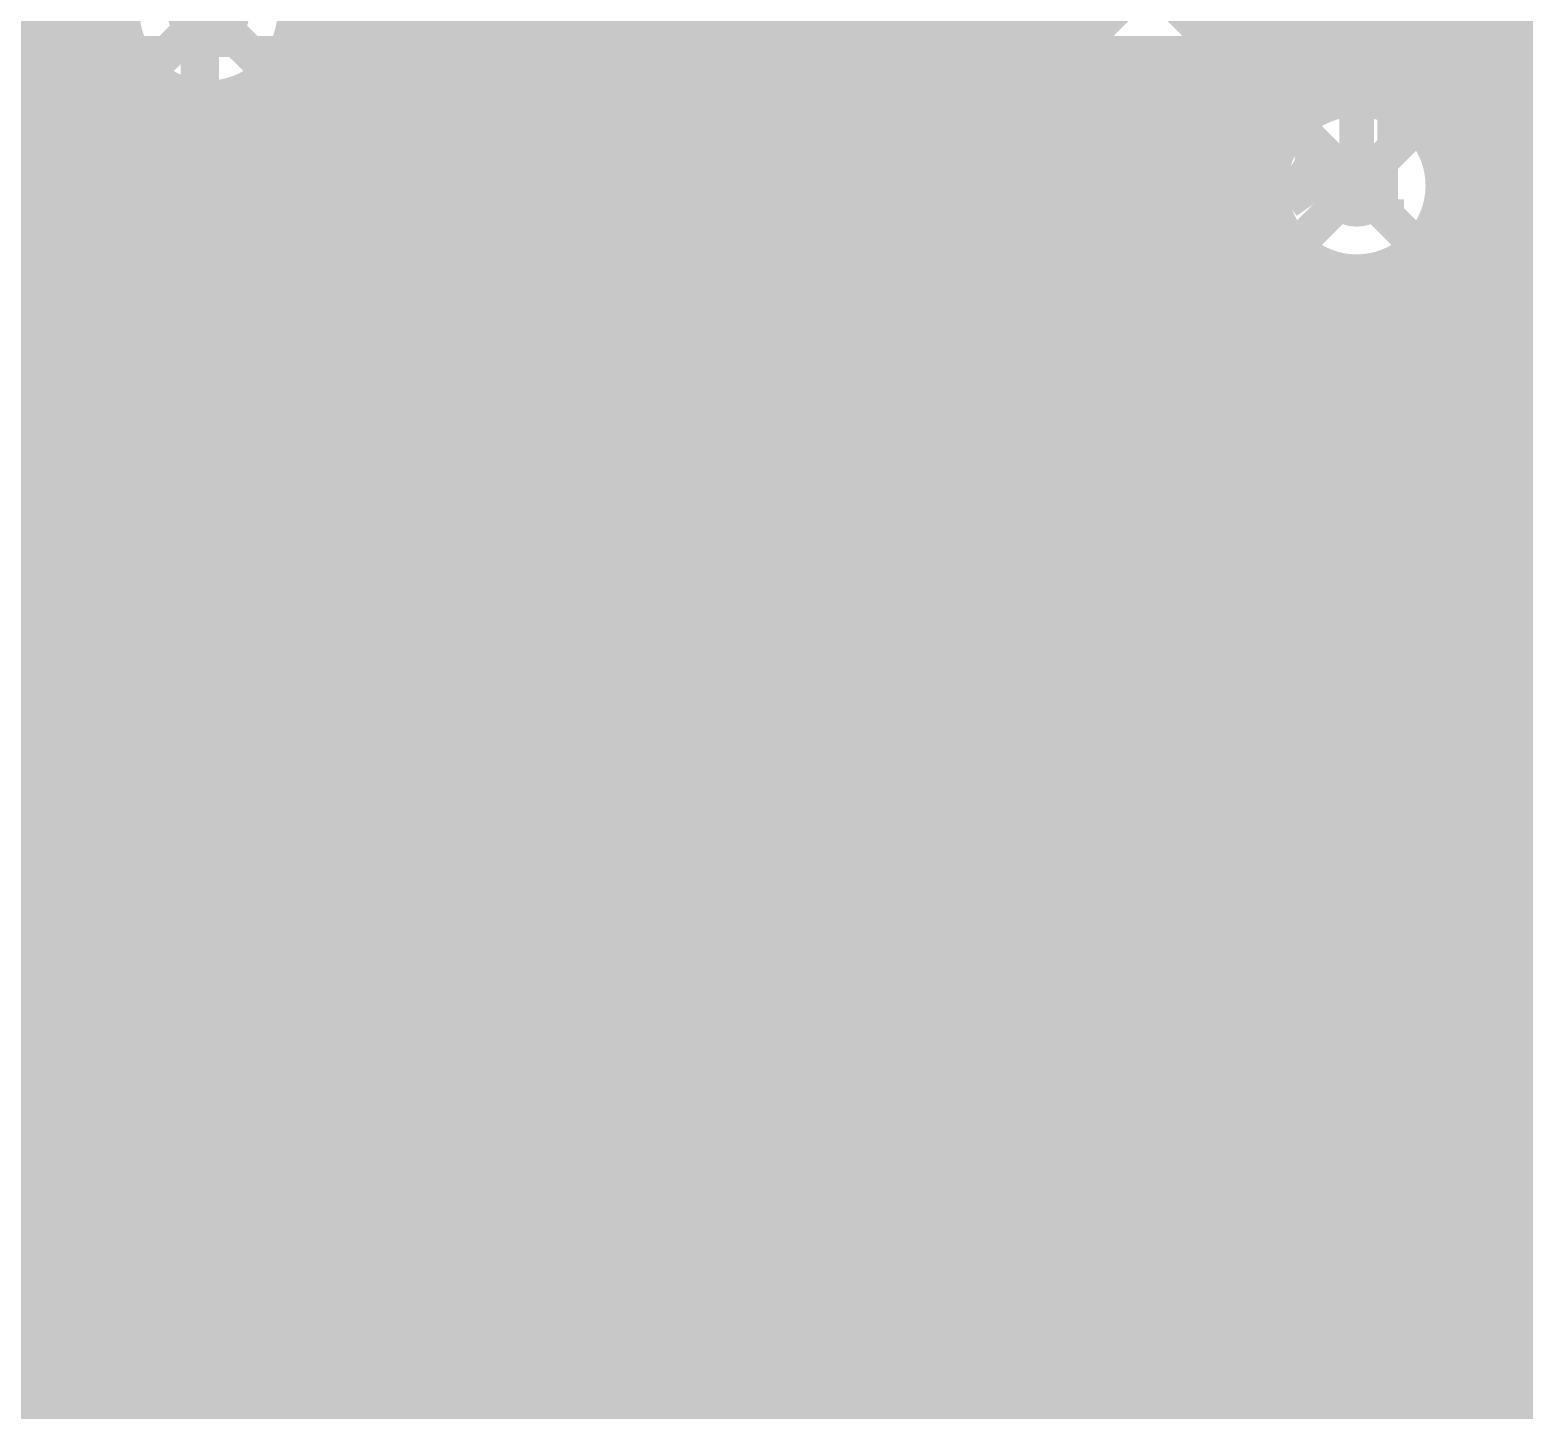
# Model space of a CAD drawing. Extents: x -3 to 92, y -53 to 125.
# Drawn here: x 53.56 to 64.47, y 58.75 to 68.83 of the extents above; entities that cross this region are included whole.
import ezdxf

# ---------------------------------------------------------------- set-up
doc = ezdxf.new("R2010")
doc.units = 0
doc.header["$MEASUREMENT"] = 0
doc.layers.get('0').update_dxf_attribs({"linetype": 'CONTINUOUS'})
for name, color, linetype in [('23-325-0_AST', 7, 'CONTINUOUS'), ('23-325-0_BOT', 7, 'CONTINUOUS'), ('23-325-0_DRD', 2, 'CONTINUOUS'), ('23-325-0_IN1', 4, 'CONTINUOUS'), ('23-325-0_IN2', 3, 'CONTINUOUS'), ('23-325-0_SMT', 10, 'CONTINUOUS'), ('23-325-0_SPT', 14, 'CONTINUOUS'), ('23-325-0_SST', 9, 'CONTINUOUS'), ('23-325-0_TOP', 12, 'CONTINUOUS'), ('THRUHOLE_TAP', 8, 'CONTINUOUS')]:
    doc.layers.add(name, color=color, linetype=linetype)

# ---------------------------------------------------------------- blocks, each defined once
blk = doc.blocks.new('OBLONG_51')
at = {"const_width": 0.65024}
blk.add_lwpolyline([(0, 0.50038), (0, -0.50038)], dxfattribs=at)
at = {"const_width": 0.32512}
for points in [[(-0.16256, 0.50038, 1), (0.16256, 0.50038, 1)], [(-0.16256, -0.50038, 1), (0.16256, -0.50038, 1)]]:
    blk.add_lwpolyline(points, format="xyb", close=True, dxfattribs=at)
blk = doc.blocks.new('ROUND_68')
at = {"const_width": 0.29972}
blk.add_lwpolyline([(-0.14986, 0, 1), (0.14986, 0, 1)], format="xyb", close=True, dxfattribs=at)
blk = doc.blocks.new('ROUND_78')
at = {"const_width": 0.29972}
blk.add_lwpolyline([(-0.14986, 0, 1), (0.14986, 0, 1)], format="xyb", close=True, dxfattribs=at)
blk = doc.blocks.new('ROUND_79')
at = {"const_width": 0.29972}
blk.add_lwpolyline([(-0.14986, 0, 1), (0.14986, 0, 1)], format="xyb", close=True, dxfattribs=at)
blk = doc.blocks.new('RECTANGLE_4')
blk.add_solid([(0.4826, 0.4064), (0.4826, -0.4064), (-0.4826, 0.4064), (-0.4826, -0.4064)])
blk = doc.blocks.new('RECTANGLE_40')
blk.add_solid([(0.635, 0.508), (0.635, -0.508), (-0.635, 0.508), (-0.635, -0.508)])
blk = doc.blocks.new('RECTANGLE_42')
blk.add_solid([(0.9017, 0.508), (0.9017, -0.508), (-0.9017, 0.508), (-0.9017, -0.508)])
blk = doc.blocks.new('ROUND_84')
at = {"const_width": 0.10033}
blk.add_lwpolyline([(-0.050164, 0, 1), (0.050164, 0, 1)], format="xyb", close=True, dxfattribs=at)

msp = doc.modelspace()

# ---------------------------------------------------------------- linework, layer by layer
at = {"layer": '23-325-0_AST', "const_width": 0.1524}
for points in [[(51.943, 68.707), (51.943, 63.373), (54.737, 63.373), (54.737, 68.707), (51.943, 68.707)], [(54.864, 68.707), (59.436, 68.707), (59.436, 66.929), (59.182, 66.675), (59.436, 66.421), (59.436, 64.643), (54.864, 64.643), (54.864, 68.707)], [(59.944, 68.707), (64.516, 68.707), (64.516, 66.929), (64.262, 66.675), (64.516, 66.421), (64.516, 64.643), (59.944, 64.643), (59.944, 68.707)], [(57.55386, 67.31), (57.72404, 67.42684), (57.72404, 67.6656), (57.55386, 67.78244), (57.38368, 67.78244), (57.04586, 67.54622), (56.70804, 67.78244), (56.70804, 67.31)], [(62.50686, 67.31), (62.67704, 67.36842), (62.67704, 67.72402), (62.50686, 67.78244), (62.16904, 67.78244), (61.99886, 67.6656), (61.99886, 67.31), (61.66104, 67.31), (61.66104, 67.78244)], [(53.71084, 67.44716), (53.71084, 67.2084)], [(53.71084, 67.32778), (52.69484, 67.32778), (52.86248, 67.2084)], [(57.72404, 66.94424), (57.72404, 66.70802)], [(62.67704, 66.94424), (62.67704, 66.70802)], [(57.72404, 66.8274), (56.70804, 66.8274), (56.87568, 66.70802)], [(62.67704, 66.8274), (61.66104, 66.8274), (61.82868, 66.70802)], [(53.71084, 66.43116), (53.54066, 66.31178), (53.37048, 66.25336), (53.03266, 66.25336), (52.86248, 66.31178), (52.69484, 66.43116), (52.69484, 66.548), (52.86248, 66.66738), (53.03266, 66.7258), (53.37048, 66.7258), (53.54066, 66.66738), (53.71084, 66.548), (53.71084, 66.43116)], [(57.55386, 65.75044), (57.72404, 65.8114), (57.72404, 66.04762), (57.55386, 66.10604), (57.38368, 66.22542), (56.87568, 66.22542), (56.70804, 66.167), (56.70804, 65.8114), (56.87568, 65.75044), (57.55386, 65.75044)], [(57.38368, 65.9892), (57.72404, 66.22542)], [(62.50686, 65.75044), (62.67704, 65.8114), (62.67704, 66.04762), (62.50686, 66.10604), (62.33668, 66.22542), (61.82868, 66.22542), (61.66104, 66.167), (61.66104, 65.8114), (61.82868, 65.75044), (62.50686, 65.75044)], [(62.33668, 65.9892), (62.67704, 66.22542)], [(53.71084, 65.8876), (53.71084, 65.65138)], [(53.71084, 65.77076), (52.69484, 65.77076), (52.86248, 65.65138)], [(53.20284, 64.6938), (53.20284, 65.0494), (53.03266, 65.16878), (52.86248, 65.16878), (52.69484, 65.0494), (52.69484, 64.6938), (53.71084, 64.6938)], [(53.20284, 64.99098), (53.71084, 65.16878)], [(52.324, 62.992), (56.896, 62.992), (56.896, 61.214), (56.642, 60.96), (56.896, 60.706), (56.896, 58.928), (52.324, 58.928), (52.324, 62.992)], [(57.5945, 62.4205), (57.5945, 59.4995), (59.2328, 59.4995), (59.2328, 62.4205), (57.5945, 62.4205)], [(58.55208, 62.14872), (58.55208, 61.67374), (57.8739, 61.90996), (57.8739, 62.02934), (58.8899, 62.02934)], [(69.7738, 58.3438), (69.7738, 62.04458), (59.7662, 62.04458), (59.7662, 58.928), (60.2488, 58.4454), (60.325, 58.34888), (69.7484, 58.3438), (69.7738, 58.3438)], [(54.54904, 61.7982), (54.54904, 61.4426), (54.37886, 61.38164), (54.20868, 61.38164), (54.04104, 61.4426), (54.04104, 61.7982), (54.20868, 61.85662), (54.37886, 61.85662), (55.05704, 61.6204)], [(58.72226, 60.83554), (58.8899, 60.95492), (58.8899, 61.19114), (58.72226, 61.31052), (58.55208, 61.31052), (58.21426, 61.07176), (57.8739, 61.31052), (57.8739, 60.83554)], [(65.06718, 60.9981), (64.05118, 61.3537), (64.05118, 60.87872)], [(54.88686, 60.54344), (55.05704, 60.6044), (55.05704, 60.84062), (54.88686, 60.89904), (54.71668, 61.01842), (54.20868, 61.01842), (54.04104, 60.96), (54.04104, 60.6044), (54.20868, 60.54344), (54.88686, 60.54344)], [(54.71668, 60.7822), (55.05704, 61.01842)], [(58.72226, 60.47232), (58.8899, 60.41136), (58.8899, 60.05576), (58.72226, 59.99734), (58.04408, 59.99734), (57.8739, 60.05576), (57.8739, 60.41136), (58.04408, 60.47232)], [(65.06718, 60.39612), (64.05118, 60.39612), (64.22136, 60.27928)], [(64.05118, 59.79668), (64.897, 59.79668), (65.06718, 59.73572), (65.06718, 59.38012), (64.897, 59.3217), (64.05118, 59.3217)]]:
    msp.add_lwpolyline(points, dxfattribs=at)
at = {"layer": '23-325-0_BOT'}
for points, const_width in [([(61.468, 97.536), (64.389, 94.615), (64.389, 82.55), (63.881, 82.042), (63.881, 67.691), (64.77, 66.802), (64.77, 55.88)], 0.254), ([(55.499, 86.36), (55.499, 81.661), (57.15, 80.01), (57.15, 61.468)], 0.635), ([(59.1058, 85.02904), (59.1058, 43.14952)], 0.254), ([(59.3344, 85.02904), (59.3344, 43.02506)], 0.254), ([(59.563, 85.02904), (59.563, 33.91916)], 0.254), ([(60.9346, 85.02904), (60.9346, 67.2846)], 0.254), ([(58.8772, 84.59978), (58.8772, 59.4868)], 0.254), ([(58.6486, 84.3153), (58.6486, 59.64174)], 0.254), ([(57.9628, 84.30006), (57.9628, 59.4868)], 0.254), ([(58.1914, 84.2137), (58.1914, 59.64174)], 0.254), ([(58.42, 84.21878), (58.42, 59.68492)], 0.254), ([(63.246, 81.28), (63.246, 67.691)], 0.254), ([(62.7634, 80.8736), (62.7634, 68.09486)], 0.254), ([(62.7888, 80.84566), (62.7888, 68.1228)], 0.254), ([(55.6768, 80.56626), (55.6768, 64.92494)], 0.254), ([(55.9054, 80.33766), (55.9054, 65.0113)], 0.254), ([(56.134, 80.10906), (56.134, 65.00622)], 0.254), ([(57.7977, 80.01), (57.7977, 61.468)], 0.254), ([(56.3626, 79.88046), (56.3626, 64.9097)], 0.254), ([(56.5023, 79.74076), (56.5023, 64.77762)], 0.254), ([(54.0766, 75.1459), (54.0766, 60.27928)], 0.254), ([(53.7972, 74.8665), (53.7972, 54.32552)], 0.254), ([(53.848, 74.9173), (53.848, 54.33822)], 0.254), ([(60.706, 73.03262), (60.706, 67.17538)], 0.254), ([(59.7916, 72.9234), (59.7916, 47.19828)], 0.254), ([(60.0202, 72.80148), (60.0202, 47.41418)], 0.254), ([(60.2488, 72.77862), (60.2488, 47.48784)], 0.254), ([(60.4774, 72.84212), (60.4774, 66.83248)], 0.254), ([(62.5348, 69.2531), (62.5348, 49.97196)], 0.254), ([(62.3062, 68.97878), (62.3062, 49.67986)], 0.254), ([(61.1632, 68.9229), (61.1632, 67.29984)], 0.254), ([(54.25186, 68.8086), (53.7972, 68.8086)], 0.254), ([(55.4482, 68.72478), (55.4482, 64.67856)], 0.254), ([(56.5023, 68.8086), (55.4736, 68.8086)], 0.254), ([(61.2394, 68.8086), (57.7977, 68.8086)], 0.254), ([(62.7888, 68.8086), (62.20206, 68.8086)], 0.254), ([(54.3052, 68.6689), (54.3052, 60.49518)], 0.254), ([(61.3918, 68.67906), (61.3918, 67.22618)], 0.254), ([(62.0776, 68.6943), (62.0776, 65.04686)], 0.254), ([(54.36108, 68.58), (53.7972, 68.58)], 0.254), ([(56.5023, 68.58), (55.36438, 68.58)], 0.254), ([(62.7888, 68.58), (57.7977, 68.58)], 0.254), ([(61.6204, 68.5927), (61.6204, 67.01028)], 0.254), ([(61.849, 68.59778), (61.849, 65.21958)], 0.254), ([(54.5338, 68.42506), (54.5338, 60.56884)], 0.254), ([(55.2196, 68.4403), (55.2196, 60.10148)], 0.254), ([(54.70398, 68.3514), (53.7972, 68.3514)], 0.254), ([(54.7624, 68.3387), (54.7624, 60.5536)], 0.254), ([(54.991, 68.34378), (54.991, 60.44438)], 0.254), ([(56.5023, 68.3514), (55.02148, 68.3514)], 0.254), ([(62.7888, 68.3514), (57.7977, 68.3514)], 0.254), ([(56.5023, 68.1228), (53.7972, 68.1228)], 0.254), ([(62.78626, 68.1228), (57.7977, 68.1228)], 0.254), ([(56.5023, 67.8942), (53.7972, 67.8942)], 0.254), ([(62.6491, 67.8942), (57.7977, 67.8942)], 0.254), ([(56.5023, 67.6656), (53.7972, 67.6656)], 0.254), ([(62.61608, 67.6656), (57.7977, 67.6656)], 0.254), ([(56.5023, 67.437), (53.7972, 67.437)], 0.254), ([(62.66942, 67.437), (57.7977, 67.437)], 0.254), ([(56.5023, 67.2084), (53.7972, 67.2084)], 0.254), ([(60.75172, 67.2084), (57.7977, 67.2084)], 0.254), ([(62.8396, 67.2084), (61.42228, 67.2084)], 0.254), ([(62.7634, 67.2846), (62.7634, 50.20056)], 0.254), ([(63.7159, 67.2084), (63.64986, 67.2084)], 0.254), ([(63.6778, 67.23126), (63.6778, 66.0908)], 0.254), ([(63.68542, 67.23888), (64.3128, 66.6115)], 0.254), ([(62.992, 67.11442), (62.992, 50.42916)], 0.254), ([(63.4492, 67.0941), (63.4492, 51.35118)], 0.254), ([(56.5023, 66.9798), (53.7972, 66.9798)], 0.254), ([(60.53582, 66.9798), (57.7977, 66.9798)], 0.254), ([(63.9445, 66.9798), (61.63818, 66.9798)], 0.254), ([(63.2206, 67.06108), (63.2206, 51.13528)], 0.254), ([(63.9064, 67.0179), (63.9064, 66.24574)], 0.254), ([(56.5023, 66.7512), (53.7972, 66.7512)], 0.254), ([(60.46216, 66.7512), (57.7977, 66.7512)], 0.254), ([(64.1731, 66.7512), (61.71184, 66.7512)], 0.254), ([(64.135, 66.7893), (64.135, 66.28892)], 0.254), ([(64.3128, 66.6115), (64.3128, 66.26352)], 0.254), ([(56.5023, 66.5226), (53.7972, 66.5226)], 0.254), ([(60.47486, 66.5226), (57.7977, 66.5226)], 0.254), ([(60.4774, 66.51498), (60.4774, 47.4726)], 0.254), ([(64.3128, 66.5226), (61.6966, 66.5226)], 0.254), ([(61.6204, 66.33972), (61.6204, 65.27292)], 0.254), ([(56.5023, 66.294), (53.7972, 66.294)], 0.254), ([(60.58408, 66.294), (57.7977, 66.294)], 0.254), ([(64.3128, 66.294), (61.58738, 66.294)], 0.254), ([(60.706, 66.17208), (60.706, 47.36338)], 0.254), ([(61.3918, 66.12382), (61.3918, 65.2399)], 0.254), ([(56.5023, 66.0654), (53.7972, 66.0654)], 0.254), ([(60.92698, 66.0654), (57.7977, 66.0654)], 0.254), ([(60.9346, 66.06286), (60.9346, 53.82006)], 0.254), ([(61.1632, 66.05016), (61.1632, 65.1002)], 0.254), ([(63.6524, 66.0654), (61.24448, 66.0654)], 0.254), ([(56.5023, 65.8368), (53.7972, 65.8368)], 0.254), ([(63.53048, 65.8368), (57.7977, 65.8368)], 0.254), ([(56.5023, 65.6082), (53.7972, 65.6082)], 0.254), ([(63.50762, 65.6082), (57.7977, 65.6082)], 0.254), ([(56.5023, 65.3796), (53.7972, 65.3796)], 0.254), ([(63.57112, 65.3796), (57.7977, 65.3796)], 0.254), ([(63.6778, 65.22466), (63.6778, 51.42484)], 0.254), ([(56.5023, 65.151), (53.7972, 65.151)], 0.254), ([(61.22162, 65.151), (57.7977, 65.151)], 0.254), ([(63.76162, 65.151), (61.96584, 65.151)], 0.254), ([(63.9064, 65.07226), (63.9064, 51.4096)], 0.254), ([(64.135, 65.02908), (64.135, 51.30038)], 0.254), ([(64.3128, 65.05448), (64.3128, 56.3118)], 0.254), ([(55.67172, 64.9224), (53.7972, 64.9224)], 0.254), ([(56.5023, 64.9224), (56.34228, 64.9224)], 0.254), ([(61.03112, 64.9224), (57.7977, 64.9224)], 0.254), ([(64.3128, 64.9224), (62.15888, 64.9224)], 0.254), ([(55.45582, 64.6938), (53.7972, 64.6938)], 0.254), ([(60.96762, 64.6938), (57.7977, 64.6938)], 0.254), ([(64.3128, 64.6938), (62.22238, 64.6938)], 0.254), ([(55.38216, 64.4652), (53.7972, 64.4652)], 0.254), ([(60.99048, 64.4652), (57.7977, 64.4652)], 0.254), ([(64.3128, 64.4652), (62.19952, 64.4652)], 0.254), ([(55.39486, 64.2366), (53.7972, 64.2366)], 0.254), ([(61.1124, 64.2366), (57.7977, 64.2366)], 0.254), ([(64.3128, 64.2366), (62.07506, 64.2366)], 0.254), ([(62.0776, 64.2366), (62.0776, 48.77054)], 0.254), ([(61.1632, 64.18326), (61.1632, 53.94452)], 0.254), ([(55.4482, 64.0969), (55.4482, 58.5216)], 0.254), ([(61.3918, 64.0461), (61.3918, 53.96738)], 0.254), ([(61.849, 64.06642), (61.849, 53.71084)], 0.254), ([(55.50408, 64.008), (53.7972, 64.008)], 0.254), ([(56.5023, 64.00038), (56.5023, 61.468)], 0.254), ([(64.3128, 64.008), (57.7977, 64.008)], 0.254), ([(61.6204, 64.01308), (61.6204, 53.90388)], 0.254), ([(55.6768, 63.85306), (55.6768, 58.7502)], 0.254), ([(56.3626, 63.8683), (56.3626, 59.436)], 0.254), ([(55.84698, 63.7794), (53.7972, 63.7794)], 0.254), ([(55.9054, 63.7667), (55.9054, 58.9788)], 0.254), ([(56.134, 63.77178), (56.134, 59.2074)], 0.254), ([(56.5023, 63.7794), (56.16448, 63.7794)], 0.254), ([(64.3128, 63.7794), (57.7977, 63.7794)], 0.254), ([(56.5023, 63.5508), (53.7972, 63.5508)], 0.254), ([(64.3128, 63.5508), (57.7977, 63.5508)], 0.254), ([(56.5023, 63.3222), (53.7972, 63.3222)], 0.254), ([(64.3128, 63.3222), (57.7977, 63.3222)], 0.254), ([(56.5023, 63.0936), (53.7972, 63.0936)], 0.254), ([(64.3128, 63.0936), (57.7977, 63.0936)], 0.254), ([(56.5023, 62.865), (53.7972, 62.865)], 0.254), ([(64.3128, 62.865), (57.7977, 62.865)], 0.254), ([(56.5023, 62.6364), (53.7972, 62.6364)], 0.254), ([(64.3128, 62.6364), (57.7977, 62.6364)], 0.254), ([(56.5023, 62.4078), (53.7972, 62.4078)], 0.254), ([(64.3128, 62.4078), (57.7977, 62.4078)], 0.254), ([(56.5023, 62.1792), (53.7972, 62.1792)], 0.254), ([(64.3128, 62.1792), (57.7977, 62.1792)], 0.254), ([(56.5023, 61.9506), (53.7972, 61.9506)], 0.254), ([(64.3128, 61.9506), (57.7977, 61.9506)], 0.254), ([(56.5023, 61.722), (53.7972, 61.722)], 0.254), ([(57.15, 61.468), (57.15, 59.309), (55.88, 58.039), (55.88, 46.863)], 0.635), ([(64.3128, 61.722), (57.7977, 61.722)], 0.254), ([(56.5023, 61.4934), (53.7972, 61.4934)], 0.254), ([(56.5023, 61.468), (56.5023, 59.5757)], 0.254), ([(64.3128, 61.4934), (57.7977, 61.4934)], 0.254), ([(57.7977, 61.468), (57.7977, 59.309)], 0.254), ([(56.5023, 61.2648), (53.7972, 61.2648)], 0.254), ([(64.3128, 61.2648), (57.7977, 61.2648)], 0.254), ([(56.5023, 61.0362), (53.7972, 61.0362)], 0.254), ([(64.3128, 61.0362), (57.7977, 61.0362)], 0.254), ([(56.5023, 60.8076), (53.7972, 60.8076)], 0.254), ([(64.3128, 60.8076), (57.7977, 60.8076)], 0.254), ([(56.5023, 60.579), (53.7972, 60.579)], 0.254), ([(64.3128, 60.579), (57.7977, 60.579)], 0.254), ([(54.1274, 60.3504), (53.7972, 60.3504)], 0.254), ([(56.5023, 60.3504), (55.09006, 60.3504)], 0.254), ([(64.3128, 60.3504), (57.7977, 60.3504)], 0.254), ([(54.00548, 60.1218), (53.7972, 60.1218)], 0.254), ([(56.5023, 60.1218), (55.21452, 60.1218)], 0.254), ([(64.3128, 60.1218), (57.7977, 60.1218)], 0.254), ([(53.98262, 59.8932), (53.7972, 59.8932)], 0.254), ([(56.5023, 59.8932), (55.23738, 59.8932)], 0.254), ([(64.3128, 59.8932), (57.7977, 59.8932)], 0.254), ([(55.2196, 59.78398), (55.2196, 48.54956)], 0.254), ([(54.04612, 59.6646), (53.7972, 59.6646)], 0.254), ([(56.5023, 59.6646), (55.17388, 59.6646)], 0.254), ([(58.25998, 59.6646), (57.7977, 59.6646)], 0.254), ([(64.3128, 59.6646), (58.57748, 59.6646)], 0.254), ([(54.0766, 59.60872), (54.0766, 54.3433)], 0.254), ([(56.5023, 59.5757), (55.42788, 58.50382)], 0.254), ([(54.23662, 59.436), (53.7972, 59.436)], 0.254), ([(56.36006, 59.436), (54.98084, 59.436)], 0.254), ([(54.991, 59.44108), (54.991, 48.77816)], 0.254), ([(57.91708, 59.436), (57.7977, 59.436)], 0.254), ([(64.3128, 59.436), (58.92038, 59.436)], 0.254), ([(54.3052, 59.39282), (54.3052, 54.25694)], 0.254), ([(54.7624, 59.33186), (54.7624, 49.00676)], 0.254), ([(54.5338, 59.31916), (54.5338, 54.01056)], 0.254), ([(56.13146, 59.2074), (53.7972, 59.2074)], 0.254), ([(57.80786, 59.2074), (57.79008, 59.2074)], 0.254), ([(64.3128, 59.2074), (59.0296, 59.2074)], 0.254), ([(57.7342, 59.0296), (57.7342, 49.76622)], 0.254), ([(55.90286, 58.9788), (53.7972, 58.9788)], 0.254), ([(57.79516, 58.9788), (57.70626, 58.9788)], 0.254), ([(64.3128, 58.9788), (59.04484, 58.9788)], 0.254), ([(57.59958, 58.84418), (56.5277, 57.76976)], 0.254), ([(55.67426, 58.7502), (53.7972, 58.7502)], 0.254), ([(57.86882, 58.7502), (57.5056, 58.7502)], 0.254), ([(57.5056, 58.74766), (57.5056, 53.49748)], 0.254), ([(64.3128, 58.7502), (58.97118, 58.7502)], 0.254)]:
    msp.add_lwpolyline(points, dxfattribs=dict(at, const_width=const_width))
at = {"layer": '23-325-0_BOT', "const_width": 0.254}
for points in [[(61.09208, 69.215, 0.4142136), (61.722, 68.58508)], [(61.722, 68.58508, 0.338411), (62.32906, 69.0499)], [(54.23408, 68.961, 0.4142136), (54.864, 68.33108)], [(54.864, 68.33108, 0.4142136), (55.49392, 68.961)], [(62.7888, 68.1228, 0.1914993), (62.61713, 67.691)], [(62.61608, 67.691, 0.4142136), (63.246, 67.06108)], [(61.087, 67.30492, 0.4142136), (60.45708, 66.675)], [(61.087, 67.30492, 0.4142136), (60.45708, 66.675)], [(61.71692, 66.675, 0.4142136), (61.087, 67.30492)], [(61.71692, 66.675, 0.4142136), (61.087, 67.30492)], [(63.246, 67.06108, 0.1952127), (63.68503, 67.23928)], [(60.45708, 66.675, 0.4142136), (61.087, 66.04508)], [(60.45708, 66.675, 0.4142136), (61.087, 66.04508)], [(61.087, 66.04508, 0.4142136), (61.71692, 66.675)], [(61.087, 66.04508, 0.4142136), (61.71692, 66.675)], [(64.135, 66.28892, 0.4142136), (63.50508, 65.659)], [(64.3128, 66.26352, 0.071635), (64.135, 66.28912)], [(63.50508, 65.659, 0.4142136), (64.135, 65.02908)], [(61.595, 65.27292, 0.4142136), (60.96508, 64.643)], [(61.595, 65.27292, 0.4142136), (60.96508, 64.643)], [(62.22492, 64.643, 0.4142136), (61.595, 65.27292)], [(62.22492, 64.643, 0.4142136), (61.595, 65.27292)], [(56.007, 65.01892, 0.4142136), (55.37708, 64.389)], [(56.007, 65.01892, 0.4142136), (55.37708, 64.389)], [(56.5023, 64.77762, 0.2303247), (56.007, 65.01856)], [(56.5023, 64.77762, 0.2303247), (56.007, 65.01856)], [(64.135, 65.02908, 0.0716347), (64.31274, 65.05467)], [(60.96508, 64.643, 0.4142136), (61.595, 64.01308)], [(60.96508, 64.643, 0.4142136), (61.595, 64.01308)], [(61.595, 64.01308, 0.4142136), (62.22492, 64.643)], [(61.595, 64.01308, 0.4142136), (62.22492, 64.643)], [(55.37708, 64.389, 0.4142136), (56.007, 63.75908)], [(55.37708, 64.389, 0.4142136), (56.007, 63.75908)], [(56.007, 63.75908, 0.2303238), (56.50258, 64.00016)], [(56.007, 63.75908, 0.2303238), (56.50258, 64.00016)], [(54.61, 60.57392, 0.4142136), (53.98008, 59.944)], [(54.61, 60.57392, 0.4142136), (53.98008, 59.944)], [(55.23992, 59.944, 0.4142136), (54.61, 60.57392)], [(55.23992, 59.944, 0.4142136), (54.61, 60.57392)], [(53.98008, 59.944, 0.4142136), (54.61, 59.31408)], [(53.98008, 59.944, 0.4142136), (54.61, 59.31408)], [(54.61, 59.31408, 0.4142136), (55.23992, 59.944)], [(54.61, 59.31408, 0.4142136), (55.23992, 59.944)], [(58.42, 59.68492, 0.4142136), (57.79008, 59.055)], [(59.04992, 59.055, 0.4142136), (58.42, 59.68492)], [(57.6072, 58.8518, 0.1989124), (57.79658, 59.309)], [(57.79008, 59.055, 0.4142136), (58.42, 58.42508)], [(58.42, 58.42508, 0.4142136), (59.04992, 59.055)]]:
    msp.add_lwpolyline(points, format="xyb", dxfattribs=at)
at = {"layer": '23-325-0_DRD', "const_width": 0.254}
for points in [[(62.357, 69.85), (61.087, 68.58)], [(62.357, 68.58), (61.087, 69.85)], [(55.499, 69.596), (54.229, 68.326)], [(55.499, 68.326), (54.229, 69.596)], [(65.659, 68.58), (64.389, 67.31)], [(65.659, 67.31), (64.389, 68.58)], [(65.659, 68.58), (64.389, 67.31)], [(65.659, 67.31), (64.389, 68.58)], [(63.881, 68.326), (62.611, 67.056)], [(63.881, 67.056), (62.611, 68.326)], [(61.722, 67.31), (60.452, 66.04)], [(61.722, 66.04), (60.452, 67.31)], [(61.722, 67.31), (60.452, 66.04)], [(61.722, 66.04), (60.452, 67.31)], [(61.722, 67.31), (60.452, 66.04)], [(61.722, 66.04), (60.452, 67.31)], [(64.77, 66.294), (63.5, 65.024)], [(64.77, 65.024), (63.5, 66.294)], [(62.23, 65.278), (60.96, 64.008)], [(62.23, 64.008), (60.96, 65.278)], [(62.23, 65.278), (60.96, 64.008)], [(62.23, 64.008), (60.96, 65.278)], [(56.642, 65.024), (55.372, 63.754)], [(56.642, 63.754), (55.372, 65.024)], [(56.642, 65.024), (55.372, 63.754)], [(56.642, 63.754), (55.372, 65.024)], [(57.785, 62.103), (56.515, 60.833)], [(57.785, 60.833), (56.515, 62.103)], [(57.785, 62.103), (56.515, 60.833)], [(57.785, 60.833), (56.515, 62.103)], [(57.785, 62.103), (56.515, 60.833)], [(57.785, 60.833), (56.515, 62.103)], [(57.785, 62.103), (56.515, 60.833)], [(57.785, 60.833), (56.515, 62.103)], [(55.245, 60.579), (53.975, 59.309)], [(55.245, 59.309), (53.975, 60.579)], [(55.245, 60.579), (53.975, 59.309)], [(55.245, 59.309), (53.975, 60.579)], [(55.245, 60.579), (53.975, 59.309)], [(55.245, 59.309), (53.975, 60.579)], [(59.055, 59.69), (57.785, 58.42)], [(59.055, 58.42), (57.785, 59.69)], [(59.055, 59.69), (57.785, 58.42)], [(59.055, 58.42), (57.785, 59.69)]]:
    msp.add_lwpolyline(points, dxfattribs=at)
at = {"layer": '23-325-0_IN1', "const_width": 0.254}
for points in [[(53.594, 121.94286), (53.594, 38.85692)], [(57.023, 121.52376), (57.023, 62.08522)], [(56.7944, 112.8014), (56.7944, 61.9887)], [(56.5658, 112.67948), (56.5658, 61.70422)], [(56.3372, 112.65662), (56.3372, 47.2948)], [(58.166, 106.81462), (58.166, 33.08858)], [(57.2516, 106.7054), (57.2516, 62.0903)], [(57.4802, 106.58348), (57.4802, 62.00394)], [(57.7088, 106.56062), (57.7088, 61.75756)], [(57.9374, 106.62412), (57.9374, 32.91586)], [(63.881, 104.83342), (63.881, 51.41722)], [(56.1086, 86.19998), (56.1086, 47.44974)], [(55.88, 85.85708), (55.88, 47.49292)], [(55.6514, 85.74786), (55.6514, 47.44974)], [(58.3946, 85.02904), (58.3946, 42.88028)], [(58.6232, 85.02904), (58.6232, 43.09618)], [(58.8518, 85.02904), (58.8518, 43.16984)], [(59.0804, 85.02904), (59.0804, 43.1546)], [(59.309, 85.02904), (59.309, 43.04538)], [(59.5376, 85.02904), (59.5376, 42.70248)], [(59.7662, 85.02904), (59.7662, 47.15256)], [(59.9948, 85.02904), (59.9948, 47.39894)], [(60.2234, 85.02904), (60.2234, 47.4853)], [(60.452, 85.02904), (60.452, 47.48022)], [(60.6806, 85.02904), (60.6806, 47.3837)], [(60.9092, 85.02904), (60.9092, 47.09922)], [(62.5094, 82.38998), (62.5094, 41.86174)], [(64.1096, 81.32572), (64.1096, 51.3207)], [(64.3382, 81.10982), (64.3382, 56.3372)], [(64.5668, 81.03616), (64.5668, 68.3768)], [(62.738, 80.90662), (62.738, 68.06184)], [(62.9666, 80.71612), (62.9666, 68.25488)], [(63.6524, 80.7974), (63.6524, 68.17106)], [(63.1952, 80.65262), (63.1952, 68.31838)], [(63.4238, 80.67548), (63.4238, 68.29552)], [(53.8226, 77.13472), (53.8226, 39.34206)], [(54.0512, 76.91882), (54.0512, 39.46652)], [(61.1378, 68.97878), (61.1378, 25.56256)], [(62.2808, 68.9229), (62.2808, 41.7068)], [(54.25186, 68.8086), (17.81048, 68.8086)], [(54.2798, 68.72478), (54.2798, 39.48938)], [(61.2394, 68.8086), (55.4736, 68.8086)], [(66.8274, 68.8086), (62.20206, 68.8086)], [(55.4228, 68.6689), (55.4228, 47.2948)], [(61.3664, 68.6943), (61.3664, 31.77286)], [(62.0522, 68.67906), (62.0522, 31.9659)], [(54.36108, 68.58), (18.15338, 68.58)], [(69.22008, 68.58), (55.36438, 68.58)], [(61.595, 68.59778), (61.595, 31.94558)], [(61.8236, 68.5927), (61.8236, 31.99892)], [(54.5084, 68.4403), (54.5084, 39.42588)], [(55.1942, 68.42506), (55.1942, 39.61384)], [(54.70398, 68.3514), (52.15128, 68.3514)], [(54.737, 68.34378), (54.737, 39.48938)], [(54.9656, 68.3387), (54.9656, 39.5986)], [(64.5414, 68.3514), (55.02148, 68.3514)], [(62.78626, 68.1228), (52.36718, 68.1228)], [(64.41948, 68.1228), (63.7032, 68.1228)], [(62.6491, 67.8942), (52.44084, 67.8942)], [(64.39662, 67.8942), (63.8429, 67.8942)], [(62.61608, 67.6656), (52.4256, 67.6656)], [(64.46012, 67.6656), (63.87592, 67.6656)], [(64.5668, 67.51066), (64.5668, 56.4769)], [(62.66942, 67.437), (52.31638, 67.437)], [(64.65062, 67.437), (63.82258, 67.437)], [(62.738, 67.31762), (62.738, 41.90492)], [(62.8396, 67.2084), (51.97348, 67.2084)], [(69.64172, 67.2084), (63.64986, 67.2084)], [(63.6524, 67.2084), (63.6524, 51.4223)], [(62.9666, 67.12712), (62.9666, 41.86174)], [(63.4238, 67.08648), (63.4238, 51.33594)], [(69.42582, 66.9798), (48.0568, 66.9798)], [(63.1952, 67.06362), (63.1952, 51.08956)], [(69.35216, 66.7512), (43.9928, 66.7512)], [(69.36486, 66.5226), (44.14774, 66.5226)], [(69.47408, 66.294), (44.19092, 66.294)], [(69.81698, 66.0654), (44.14774, 66.0654)], [(86.36, 65.8368), (43.9928, 65.8368)], [(86.36, 65.6082), (7.5819, 65.6082)], [(86.36, 65.3796), (7.61492, 65.3796)], [(86.36, 65.151), (22.0853, 65.151)], [(86.36, 64.9224), (50.26406, 64.9224)], [(86.36, 64.6938), (50.38852, 64.6938)], [(86.36, 64.4652), (50.41138, 64.4652)], [(86.36, 64.2366), (50.34788, 64.2366)], [(86.36, 64.008), (50.15484, 64.008)], [(70.5104, 63.7794), (24.79294, 63.7794)], [(70.38848, 63.5508), (25.02916, 63.5508)], [(70.36562, 63.3222), (25.16378, 63.3222)], [(70.42912, 63.0936), (25.23744, 63.0936)], [(70.61962, 62.865), (38.4937, 62.865)], [(86.36, 62.6364), (38.92804, 62.6364)], [(86.36, 62.4078), (39.15156, 62.4078)], [(86.36, 62.1792), (39.2938, 62.1792)], [(56.7436, 61.9506), (47.01286, 61.9506)], [(65.24498, 61.9506), (57.55386, 61.9506)], [(56.57342, 61.722), (47.18558, 61.722)], [(64.90208, 61.722), (57.72658, 61.722)], [(56.52008, 61.4934), (47.23892, 61.4934)], [(64.79286, 61.4934), (57.77992, 61.4934)], [(56.5531, 61.2648), (47.2059, 61.2648)], [(56.5658, 61.23178), (56.5658, 49.76622)], [(64.78016, 61.2648), (57.7469, 61.2648)], [(57.7088, 61.1759), (57.7088, 49.81956)], [(56.69026, 61.0362), (47.0662, 61.0362)], [(64.85382, 61.0362), (57.6072, 61.0362)], [(56.7944, 60.9473), (56.7944, 50.0507)], [(57.4802, 60.93206), (57.4802, 50.06594)], [(65.06972, 60.8076), (39.17188, 60.8076)], [(57.023, 60.85078), (57.023, 50.14722)], [(57.2516, 60.8457), (57.2516, 50.1523)], [(86.36, 60.579), (38.95852, 60.579)], [(86.36, 60.3504), (38.5699, 60.3504)], [(86.36, 60.1218), (38.89502, 60.1218)], [(86.36, 59.8932), (39.13124, 59.8932)], [(86.36, 59.6646), (39.2811, 59.6646)], [(86.36, 59.436), (39.37508, 59.436)], [(86.36, 59.2074), (39.4208, 59.2074)], [(74.90968, 58.9788), (39.42842, 58.9788)], [(74.65568, 58.7502), (39.3954, 58.7502)]]:
    msp.add_lwpolyline(points, dxfattribs=at)
for points in [[(61.09208, 69.215, 0.4142136), (61.722, 68.58508)], [(61.722, 68.58508, 0.4142136), (62.35192, 69.215)], [(54.23408, 68.961, 0.4142136), (54.864, 68.33108)], [(54.864, 68.33108, 0.4142136), (55.49392, 68.961)], [(65.024, 68.57492, 0.4142136), (64.39408, 67.945)], [(65.024, 68.57492, 0.4142136), (64.39408, 67.945)], [(63.246, 68.32092, 0.4142136), (62.61608, 67.691)], [(63.87592, 67.691, 0.4142136), (63.246, 68.32092)], [(64.39408, 67.945, 0.4142136), (65.024, 67.31508)], [(64.39408, 67.945, 0.4142136), (65.024, 67.31508)], [(62.61608, 67.691, 0.4142136), (63.246, 67.06108)], [(63.246, 67.06108, 0.4142136), (63.87592, 67.691)], [(57.15, 62.09792, 0.4142136), (56.52008, 61.468)], [(57.15, 62.09792, 0.4142136), (56.52008, 61.468)], [(57.15, 62.09792, 0.4142136), (56.52008, 61.468)], [(57.77992, 61.468, 0.4142136), (57.15, 62.09792)], [(57.77992, 61.468, 0.4142136), (57.15, 62.09792)], [(57.77992, 61.468, 0.4142136), (57.15, 62.09792)], [(56.52008, 61.468, 0.4142136), (57.15, 60.83808)], [(56.52008, 61.468, 0.4142136), (57.15, 60.83808)], [(56.52008, 61.468, 0.4142136), (57.15, 60.83808)], [(57.15, 60.83808, 0.4142136), (57.77992, 61.468)], [(57.15, 60.83808, 0.4142136), (57.77992, 61.468)], [(57.15, 60.83808, 0.4142136), (57.77992, 61.468)]]:
    msp.add_lwpolyline(points, format="xyb", dxfattribs=at)
at = {"layer": '23-325-0_IN2', "const_width": 0.635}
for points in [[(57.15, 61.468), (59.309, 61.468), (60.071, 62.23), (70.358, 62.23), (70.993, 62.865), (70.993, 63.373)], [(46.609, 61.468), (57.15, 61.468)]]:
    msp.add_lwpolyline(points, dxfattribs=at)
at = {"layer": '23-325-0_SST', "const_width": 0.1524}
for points in [[(51.943, 68.707), (54.737, 68.707), (54.737, 63.373), (51.943, 63.373), (51.943, 68.707)], [(54.864, 68.707), (54.864, 64.643), (59.436, 64.643), (59.436, 66.421), (59.182, 66.675), (59.436, 66.929), (59.436, 68.707), (54.864, 68.707)], [(59.944, 68.707), (59.944, 64.643), (64.516, 64.643), (64.516, 66.421), (64.262, 66.675), (64.516, 66.929), (64.516, 68.707), (59.944, 68.707)], [(63.47206, 67.5132), (63.47206, 68.5292), (63.35268, 68.35902)], [(62.39764, 67.68084), (62.45606, 67.5132), (62.69228, 67.5132), (62.75324, 67.68084), (62.87008, 67.85102), (62.87008, 68.35902), (62.81166, 68.5292), (62.45606, 68.5292), (62.39764, 68.35902), (62.39764, 67.68084)], [(63.95466, 67.68084), (64.01308, 67.5132), (64.36868, 67.5132), (64.42964, 67.68084), (64.42964, 68.0212), (64.31026, 68.18884), (63.95466, 68.18884), (63.95466, 68.5292), (64.42964, 68.5292)], [(62.63386, 67.85102), (62.87008, 67.5132)], [(63.59144, 67.5132), (63.35268, 67.5132)], [(56.23306, 63.3222), (56.23306, 64.3382), (56.11368, 64.16802)], [(55.15864, 63.48984), (55.21706, 63.3222), (55.45328, 63.3222), (55.51424, 63.48984), (55.63108, 63.66002), (55.63108, 64.16802), (55.57266, 64.3382), (55.21706, 64.3382), (55.15864, 64.16802), (55.15864, 63.48984)], [(56.71566, 63.48984), (56.83504, 63.3222), (57.07126, 63.3222), (57.19064, 63.48984), (57.19064, 63.66002), (56.95188, 63.99784), (57.19064, 64.3382), (56.71566, 64.3382)], [(58.04916, 62.93612), (57.9882, 62.76594), (57.6326, 62.76594), (57.57418, 62.93612), (57.57418, 63.61176), (57.6326, 63.78194), (57.9882, 63.78194), (58.04916, 63.61176)], [(58.41238, 62.93612), (58.53176, 62.76594), (58.76798, 62.76594), (58.88736, 62.93612), (58.88736, 63.10376), (58.6486, 63.44412), (58.88736, 63.78194), (58.41238, 63.78194)], [(59.72556, 63.10376), (59.25058, 63.10376), (59.4868, 63.78194), (59.60618, 63.78194), (59.60618, 62.76594)], [(55.39486, 63.66002), (55.63108, 63.3222)], [(56.35244, 63.3222), (56.11368, 63.3222)], [(52.324, 62.992), (52.324, 58.928), (56.896, 58.928), (56.896, 60.706), (56.642, 60.96), (56.896, 61.214), (56.896, 62.992), (52.324, 62.992)], [(57.5945, 62.4205), (57.5945, 59.4995), (59.2328, 59.4995), (59.2328, 62.4205), (57.5945, 62.4205)], [(69.7738, 58.3438), (69.7738, 62.04458), (59.7662, 62.04458), (59.7662, 58.928), (60.2488, 58.4454), (60.325, 58.34888), (69.7484, 58.3438), (69.7738, 58.3438)]]:
    msp.add_lwpolyline(points, dxfattribs=at)
at = {"layer": '23-325-0_TOP'}
for points, const_width in [([(47.625, 67.437), (46.4312, 68.6308), (46.4312, 71.12), (46.4312, 68.6308), (47.625, 67.437), (48.387, 66.675), (51.181, 66.675), (53.34, 64.516), (53.34, 64.3636)], 0.635), ([(53.34, 67.7164), (53.848, 67.7164), (53.848, 70.739), (54.229, 71.12), (57.912, 71.12)], 0.254), ([(61.722, 69.215), (57.658, 69.215), (56.134, 67.691), (56.007, 67.691)], 0.254), ([(56.007, 67.691), (56.134, 67.691), (57.658, 69.215), (61.722, 69.215), (67.31, 69.215)], 0.254), ([(58.293, 66.675), (58.42, 66.675), (60.325, 68.58), (68.453, 68.58), (69.342, 67.691), (73.152, 67.691), (74.676, 66.167), (78.613, 66.167), (79.756, 67.31)], 0.254), ([(63.246, 67.691), (62.23, 67.691), (61.087, 67.691)], 0.254), ([(61.087, 67.691), (62.23, 67.691), (62.23, 65.659), (63.246, 64.643), (66.167, 64.643), (66.675, 64.135), (66.675, 63.246)], 0.254), ([(61.087, 66.675), (61.087, 65.659)], 0.254), ([(61.087, 66.675), (61.087, 65.659)], 0.254), ([(61.087, 65.659), (61.087, 66.675)], 0.254), ([(63.373, 66.675), (66.802, 66.675), (67.945, 65.532), (68.834, 65.532), (69.723, 64.643), (75.438, 64.643), (76.835, 63.246), (78.359, 63.246), (79.756, 61.849), (79.756, 62.23)], 0.254), ([(56.007, 64.389), (56.007, 65.659)], 0.254), ([(56.007, 65.659), (56.007, 64.389)], 0.254), ([(66.167, 65.659), (64.135, 65.659)], 0.254), ([(49.15408, 65.405), (50.165, 65.405), (52.451, 63.119), (55.118, 63.119), (55.753, 62.484), (55.753, 60.96)], 0.254), ([(61.595, 64.643), (61.595, 63.246)], 0.254), ([(61.595, 63.246), (61.595, 64.643)], 0.254), ([(58.42, 61.6712), (59.7662, 61.6712), (60.325, 62.23), (60.325, 63.246)], 0.635), ([(53.467, 61.976), (51.562, 61.976), (50.2666, 63.2714), (50.165, 63.2714)], 0.254), ([(51.435, 54.483), (51.435, 55.118), (52.07, 55.753), (56.769, 55.753), (59.563, 58.547), (60.706, 58.547), (62.865, 60.706), (62.865, 63.246)], 0.254), ([(69.215, 54.483), (69.215, 54.737), (70.485, 56.007), (70.485, 57.785), (69.723, 58.547), (66.167, 58.547), (64.135, 60.579), (64.135, 63.246)], 0.254), ([(58.42, 61.6712), (57.2008, 61.6712), (57.15, 61.6204), (57.15, 61.468)], 0.635), ([(58.42, 61.6712), (57.2008, 61.6712), (57.15, 61.6204), (57.15, 61.468)], 0.635), ([(57.15, 61.468), (57.15, 61.6204), (57.2008, 61.6712), (58.42, 61.6712)], 0.635), ([(57.15, 61.468), (57.15, 61.6204), (57.2008, 61.6712), (58.42, 61.6712)], 0.635), ([(58.42, 59.055), (58.42, 60.2488)], 0.254), ([(58.42, 59.055), (58.42, 60.2488)], 0.254), ([(53.467, 59.944), (54.61, 59.944)], 0.254), ([(53.467, 59.944), (54.61, 59.944)], 0.254), ([(54.61, 59.944), (53.467, 59.944)], 0.254)]:
    msp.add_lwpolyline(points, dxfattribs=dict(at, const_width=const_width))

# ---------------------------------------------------------------- block references
at = {"layer": '23-325-0_AST'}
for p in [(60.325, 63.246), (61.595, 63.246), (62.865, 63.246), (64.135, 63.246)]:
    msp.add_blockref('OBLONG_51', p, dxfattribs=at)
at = {"layer": '23-325-0_BOT'}
for name, p in [('ROUND_68', (54.864, 68.961)), ('ROUND_68', (63.246, 67.691)), ('ROUND_78', (61.087, 66.675)), ('ROUND_78', (64.135, 65.659)), ('ROUND_78', (61.595, 64.643)), ('ROUND_78', (56.007, 64.389)), ('ROUND_68', (57.15, 61.468)), ('ROUND_78', (54.61, 59.944)), ('ROUND_78', (58.42, 59.055))]:
    msp.add_blockref(name, p, dxfattribs=at)
at = {"layer": '23-325-0_IN1'}
for name, p in [('ROUND_78', (54.864, 68.961)), ('ROUND_79', (63.246, 67.691)), ('ROUND_78', (61.087, 66.675)), ('ROUND_78', (64.135, 65.659)), ('ROUND_78', (61.595, 64.643)), ('ROUND_78', (56.007, 64.389)), ('ROUND_78', (57.15, 61.468)), ('ROUND_78', (54.61, 59.944)), ('ROUND_78', (58.42, 59.055))]:
    msp.add_blockref(name, p, dxfattribs=at)
at = {"layer": '23-325-0_IN2'}
for name, p in [('ROUND_68', (54.864, 68.961)), ('ROUND_68', (63.246, 67.691)), ('ROUND_78', (61.087, 66.675)), ('ROUND_78', (64.135, 65.659)), ('ROUND_78', (61.595, 64.643)), ('ROUND_78', (56.007, 64.389)), ('ROUND_68', (57.15, 61.468)), ('ROUND_78', (54.61, 59.944)), ('ROUND_78', (58.42, 59.055))]:
    msp.add_blockref(name, p, dxfattribs=at)
at = {"layer": '23-325-0_SMT'}
for name, p in [('RECTANGLE_42', (53.34, 67.7164)), ('RECTANGLE_40', (56.007, 67.691)), ('RECTANGLE_40', (61.087, 67.691)), ('RECTANGLE_40', (58.293, 66.675)), ('RECTANGLE_40', (63.373, 66.675)), ('RECTANGLE_40', (56.007, 65.659)), ('RECTANGLE_40', (61.087, 65.659)), ('RECTANGLE_42', (53.34, 64.3636)), ('OBLONG_51', (60.325, 63.246)), ('OBLONG_51', (61.595, 63.246)), ('OBLONG_51', (62.865, 63.246)), ('OBLONG_51', (64.135, 63.246)), ('RECTANGLE_40', (53.467, 61.976)), ('RECTANGLE_4', (58.42, 61.6712)), ('RECTANGLE_40', (55.753, 60.96)), ('RECTANGLE_4', (58.42, 60.2488)), ('RECTANGLE_40', (53.467, 59.944))]:
    msp.add_blockref(name, p, dxfattribs=at)
at = {"layer": '23-325-0_SPT'}
for name, p in [('RECTANGLE_42', (53.34, 67.7164)), ('RECTANGLE_40', (56.007, 67.691)), ('RECTANGLE_40', (61.087, 67.691)), ('RECTANGLE_40', (58.293, 66.675)), ('RECTANGLE_40', (63.373, 66.675)), ('RECTANGLE_40', (56.007, 65.659)), ('RECTANGLE_40', (61.087, 65.659)), ('RECTANGLE_42', (53.34, 64.3636)), ('OBLONG_51', (60.325, 63.246)), ('OBLONG_51', (61.595, 63.246)), ('OBLONG_51', (62.865, 63.246)), ('OBLONG_51', (64.135, 63.246)), ('RECTANGLE_40', (53.467, 61.976)), ('RECTANGLE_4', (58.42, 61.6712)), ('RECTANGLE_40', (55.753, 60.96)), ('RECTANGLE_4', (58.42, 60.2488)), ('RECTANGLE_40', (53.467, 59.944))]:
    msp.add_blockref(name, p, dxfattribs=at)
at = {"layer": '23-325-0_TOP'}
for name, p in [('ROUND_68', (54.864, 68.961)), ('RECTANGLE_42', (53.34, 67.7164)), ('RECTANGLE_40', (56.007, 67.691)), ('RECTANGLE_40', (61.087, 67.691)), ('ROUND_68', (63.246, 67.691)), ('RECTANGLE_40', (58.293, 66.675)), ('RECTANGLE_40', (63.373, 66.675)), ('ROUND_68', (61.087, 66.675)), ('RECTANGLE_40', (56.007, 65.659)), ('RECTANGLE_40', (61.087, 65.659)), ('ROUND_68', (64.135, 65.659)), ('ROUND_68', (61.595, 64.643)), ('RECTANGLE_42', (53.34, 64.3636)), ('ROUND_68', (56.007, 64.389)), ('OBLONG_51', (60.325, 63.246)), ('OBLONG_51', (61.595, 63.246)), ('OBLONG_51', (62.865, 63.246)), ('OBLONG_51', (64.135, 63.246)), ('RECTANGLE_40', (53.467, 61.976)), ('RECTANGLE_4', (58.42, 61.6712)), ('ROUND_68', (57.15, 61.468)), ('RECTANGLE_40', (55.753, 60.96)), ('RECTANGLE_4', (58.42, 60.2488)), ('RECTANGLE_40', (53.467, 59.944)), ('ROUND_68', (54.61, 59.944)), ('ROUND_68', (58.42, 59.055))]:
    msp.add_blockref(name, p, dxfattribs=at)
at = {"layer": 'THRUHOLE_TAP'}
for p in [(63.246, 67.691), (61.087, 66.675), (64.135, 65.659), (61.595, 64.643), (56.007, 64.389), (57.15, 61.468), (54.61, 59.944), (58.42, 59.055)]:
    msp.add_blockref('ROUND_84', p, dxfattribs=at)

doc.saveas('drawing.dxf')
